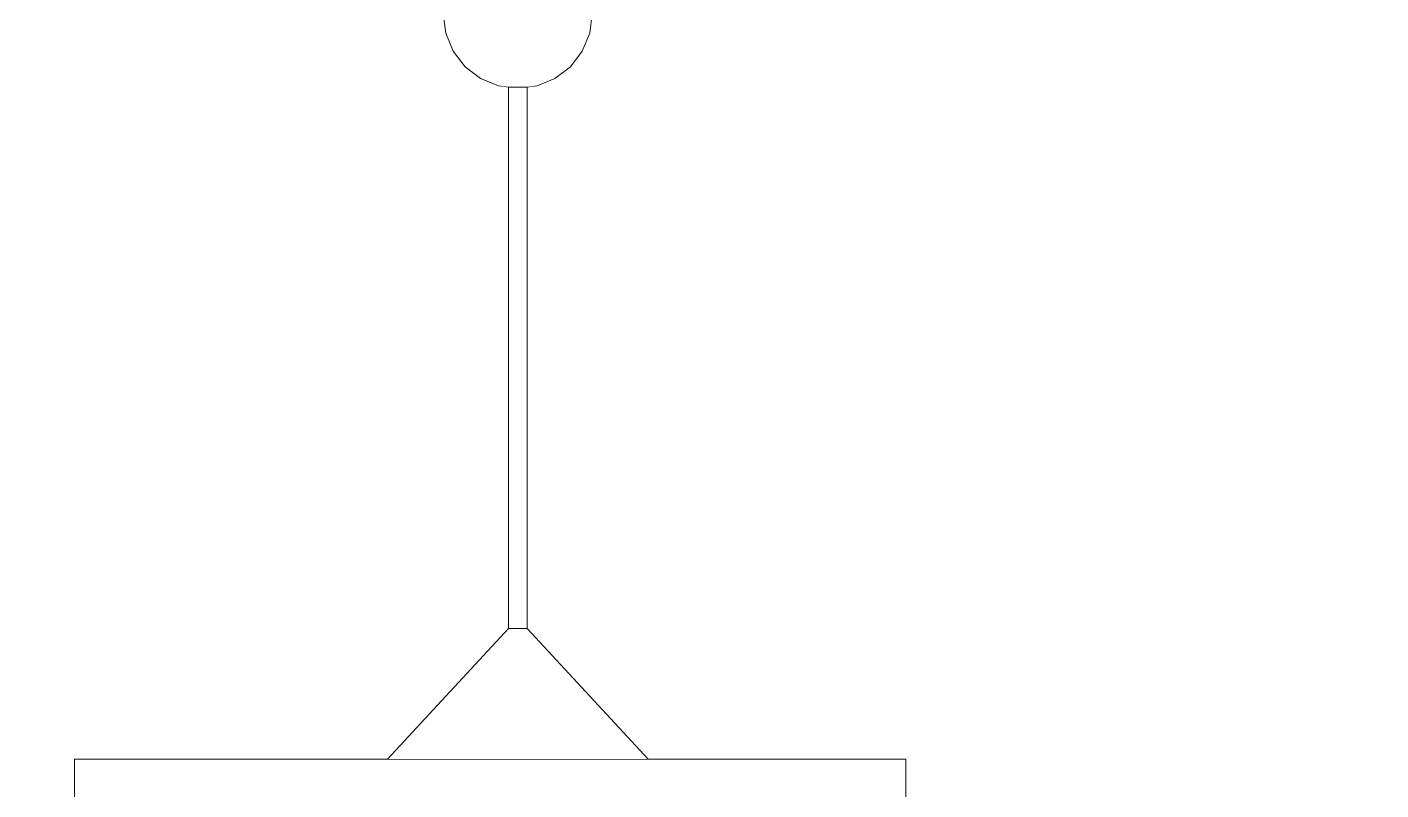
# Model space of a CAD drawing. Header units: millimetres. Extents: x 14397 to 67587, y -11631 to -8348.
# Drawn here: x 45430 to 46157, y -11197 to -10788 of the extents above; entities that cross this region are included whole.
import ezdxf

# ---------------------------------------------------------------- set-up
doc = ezdxf.new("R2010")
doc.units = ezdxf.units.MM
doc.header["$MEASUREMENT"] = 0
doc.linetypes.add('Wipeout_Contour', pattern=[1000, 0, -1000])
doc.layers.add('NewA-Ee_25_10-M_WallsInternal', color=7, linetype='Continuous')
doc.layers.add('NewA-Ee_40_20-M_GeneralFFAndEInternalMovable', color=7, linetype='Continuous')

# ---------------------------------------------------------------- blocks, each defined once
blk = doc.blocks.new('Section Elem_69_8', base_point=(31553.8, -115430.84))
at = {"color": 254, "linetype": 'Wipeout_Contour', "lineweight": 0, "ltscale": 18200811.37999642}
blk.add_wipeout([(42650.17, -8735.84), (42650.17, -11630.84), (43468.19, -11630.84), (43468.19, -11205.84), (43418.19, -11205.84), (43418.19, -11180.84), (43586.32, -11180.84), (43651.32, -11110.84), (43651.32, -10820.18), (43645.97, -10819.48), (43636.32, -10815.48), (43628.03, -10809.13), (43621.68, -10800.84), (43617.68, -10791.19), (43616.32, -10780.84), (43556.32, -10780.84), (43606.32, -10580.84), (43706.32, -10580.84), (43756.32, -10780.84), (43696.32, -10780.84), (43694.96, -10791.19), (43690.96, -10800.84), (43684.6, -10809.13), (43676.32, -10815.48), (43666.67, -10819.48), (43661.32, -10820.18), (43661.32, -11110.84), (43726.32, -11180.84), (43864.81, -11180.84), (43864.81, -11205.84), (43814.81, -11205.84), (43814.81, -11630.84), (43915.61, -11630.84), (43915.61, -10970.84), (45404.69, -10970.84), (45404.69, -11630.84), (45505.49, -11630.84), (45505.49, -11205.84), (45455.49, -11205.84), (45455.49, -11180.84), (45623.61, -11180.84), (45688.61, -11110.84), (45688.61, -10820.18), (45683.26, -10819.48), (45673.61, -10815.48), (45665.33, -10809.13), (45658.97, -10800.84), (45654.97, -10791.19), (45653.61, -10780.84), (45593.61, -10780.84), (45643.61, -10580.84), (45743.61, -10580.84), (45793.61, -10780.84), (45733.61, -10780.84), (45732.25, -10791.19), (45728.25, -10800.84), (45721.89, -10809.13), (45713.61, -10815.48), (45703.96, -10819.48), (45698.61, -10820.18), (45698.61, -11110.84), (45763.61, -11180.84), (45902.1, -11180.84), (45902.1, -11205.84), (45852.1, -11205.84), (45852.1, -11630.84), (46653.52, -11630.84), (46653.52, -9288.19), (46642.53, -9288.19), (46642.53, -9293.72), (46646.13, -9290.12), (46646.2, -9290.19), (46642.53, -9293.86), (46642.53, -9333.72), (46646.13, -9330.12), (46646.2, -9330.19), (46642.53, -9333.86), (46642.53, -9373.72), (46646.13, -9370.12), (46646.2, -9370.19), (46642.53, -9373.86), (46642.53, -9413.72), (46646.13, -9410.12), (46646.2, -9410.19), (46642.53, -9413.86), (46642.53, -9453.72), (46646.13, -9450.12), (46646.2, -9450.19), (46642.53, -9453.86), (46642.53, -9493.72), (46646.13, -9490.12), (46646.2, -9490.19), (46642.53, -9493.86), (46642.53, -9533.72), (46646.13, -9530.12), (46646.2, -9530.19), (46642.53, -9533.86), (46642.53, -9573.72), (46646.13, -9570.12), (46646.2, -9570.19), (46642.53, -9573.86), (46642.53, -9613.72), (46646.13, -9610.12), (46646.2, -9610.19), (46642.53, -9613.86), (46642.53, -9653.72), (46646.13, -9650.12), (46646.2, -9650.19), (46642.53, -9653.86), (46642.53, -9693.72), (46646.13, -9690.12), (46646.2, -9690.19), (46642.53, -9693.86), (46642.53, -9733.72), (46646.13, -9730.12), (46646.2, -9730.19), (46642.53, -9733.86), (46642.53, -9773.72), (46646.13, -9770.12), (46646.2, -9770.19), (46642.53, -9773.86), (46642.53, -9813.72), (46646.13, -9810.12), (46646.2, -9810.19), (46642.53, -9813.86), (46642.53, -9853.72), (46646.13, -9850.12), (46646.2, -9850.19), (46642.53, -9853.86), (46642.53, -9893.72), (46646.13, -9890.12), (46646.2, -9890.19), (46642.53, -9893.86), (46642.53, -9933.72), (46646.13, -9930.12), (46646.2, -9930.19), (46642.53, -9933.86), (46642.53, -9973.72), (46646.13, -9970.12), (46646.2, -9970.19), (46642.53, -9973.86), (46642.53, -10013.72), (46646.13, -10010.12), (46646.2, -10010.19), (46642.53, -10013.86), (46642.53, -10053.72), (46646.13, -10050.12), (46646.2, -10050.19), (46642.53, -10053.86), (46642.53, -10093.72), (46646.13, -10090.12), (46646.2, -10090.19), (46642.53, -10093.86), (46642.53, -10133.72), (46646.13, -10130.12), (46646.2, -10130.19), (46642.53, -10133.86), (46642.53, -10173.72), (46646.13, -10170.12), (46646.2, -10170.19), (46642.53, -10173.86), (46642.53, -10213.72), (46646.13, -10210.12), (46646.2, -10210.19), (46642.53, -10213.86), (46642.53, -10253.72), (46646.13, -10250.12), (46646.2, -10250.19), (46642.53, -10253.86), (46642.53, -10293.72), (46646.13, -10290.12), (46646.2, -10290.19), (46642.53, -10293.86), (46642.53, -10333.72), (46646.13, -10330.12), (46646.2, -10330.19), (46642.53, -10333.86), (46642.53, -10373.72), (46646.13, -10370.12), (46646.2, -10370.19), (46642.53, -10373.86), (46642.53, -10413.72), (46646.13, -10410.12), (46646.2, -10410.19), (46642.53, -10413.86), (46642.53, -10453.72), (46646.13, -10450.12), (46646.2, -10450.19), (46642.53, -10453.86), (46642.53, -10493.72), (46646.13, -10490.12), (46646.2, -10490.19), (46642.53, -10493.86), (46642.53, -10533.72), (46646.13, -10530.12), (46646.2, -10530.19), (46642.53, -10533.86), (46642.53, -10573.72), (46646.13, -10570.12), (46646.2, -10570.19), (46642.53, -10573.86), (46642.53, -10613.72), (46646.13, -10610.12), (46646.2, -10610.19), (46642.53, -10613.86), (46642.53, -10653.72), (46646.13, -10650.12), (46646.2, -10650.19), (46642.53, -10653.86), (46642.53, -10693.72), (46646.13, -10690.12), (46646.2, -10690.19), (46642.53, -10693.86), (46642.53, -10733.72), (46646.13, -10730.12), (46646.2, -10730.19), (46642.53, -10733.86), (46642.53, -10773.72), (46646.13, -10770.12), (46646.2, -10770.19), (46642.53, -10773.86), (46642.53, -10787.87), (46640.8, -10787.87), (46640.8, -10775.59), (46610.84, -10805.54), (46610.77, -10805.47), (46640.8, -10775.45), (46640.8, -10735.59), (46616.24, -10760.14), (46616.24, -10787.87), (46614.51, -10787.87), (46614.51, -10761.87), (46610.84, -10765.54), (46610.77, -10765.47), (46614.51, -10761.73), (46614.51, -10721.87), (46610.84, -10725.54), (46610.77, -10725.47), (46614.51, -10721.73), (46614.51, -10681.87), (46610.84, -10685.54), (46610.77, -10685.47), (46614.51, -10681.73), (46614.51, -10641.87), (46610.84, -10645.54), (46610.77, -10645.47), (46614.51, -10641.73), (46614.51, -10601.87), (46610.84, -10605.54), (46610.77, -10605.47), (46614.51, -10601.73), (46614.51, -10561.87), (46610.84, -10565.54), (46610.77, -10565.47), (46614.51, -10561.73), (46614.51, -10521.87), (46610.84, -10525.54), (46610.77, -10525.47), (46614.51, -10521.73), (46614.51, -10481.87), (46610.84, -10485.54), (46610.77, -10485.47), (46614.51, -10481.73), (46614.51, -10441.87), (46610.84, -10445.54), (46610.77, -10445.47), (46614.51, -10441.73), (46614.51, -10401.87), (46610.84, -10405.54), (46610.77, -10405.47), (46614.51, -10401.73), (46614.51, -10361.87), (46610.84, -10365.54), (46610.77, -10365.47), (46614.51, -10361.73), (46614.51, -10321.87), (46610.84, -10325.54), (46610.77, -10325.47), (46614.51, -10321.73), (46614.51, -10281.87), (46610.84, -10285.54), (46610.77, -10285.47), (46614.51, -10281.73), (46614.51, -10241.87), (46610.84, -10245.54), (46610.77, -10245.47), (46614.51, -10241.73), (46614.51, -10201.87), (46610.84, -10205.54), (46610.77, -10205.47), (46614.51, -10201.73), (46614.51, -10161.87), (46610.84, -10165.54), (46610.77, -10165.47), (46614.51, -10161.73), (46614.51, -10121.87), (46610.84, -10125.54), (46610.77, -10125.47), (46614.51, -10121.73), (46614.51, -10081.87), (46610.84, -10085.54), (46610.77, -10085.47), (46614.51, -10081.73), (46614.51, -10041.87), (46610.84, -10045.54), (46610.77, -10045.47), (46614.51, -10041.73), (46614.51, -10001.87), (46610.84, -10005.54), (46610.77, -10005.47), (46614.51, -10001.73), (46614.51, -9961.87), (46610.84, -9965.54), (46610.77, -9965.47), (46614.51, -9961.73), (46614.51, -9921.87), (46610.84, -9925.54), (46610.77, -9925.47), (46614.51, -9921.73), (46614.51, -9881.87), (46610.84, -9885.54), (46610.77, -9885.47), (46614.51, -9881.73), (46614.51, -9841.87), (46610.84, -9845.54), (46610.77, -9845.47), (46614.51, -9841.73), (46614.51, -9801.87), (46610.84, -9805.54), (46610.77, -9805.47), (46614.51, -9801.73), (46614.51, -9761.87), (46610.84, -9765.54), (46610.77, -9765.47), (46614.51, -9761.73), (46614.51, -9721.87), (46610.84, -9725.54), (46610.77, -9725.47), (46614.51, -9721.73), (46614.51, -9681.87), (46610.84, -9685.54), (46610.77, -9685.47), (46614.51, -9681.73), (46614.51, -9641.87), (46610.84, -9645.54), (46610.77, -9645.47), (46614.51, -9641.73), (46614.51, -9601.87), (46610.84, -9605.54), (46610.77, -9605.47), (46614.51, -9601.73), (46614.51, -9561.87), (46610.84, -9565.54), (46610.77, -9565.47), (46614.51, -9561.73), (46614.51, -9521.87), (46610.84, -9525.54), (46610.77, -9525.47), (46614.51, -9521.73), (46614.51, -9481.87), (46610.84, -9485.54), (46610.77, -9485.47), (46614.51, -9481.73), (46614.51, -9441.87), (46610.84, -9445.54), (46610.77, -9445.47), (46614.51, -9441.73), (46614.51, -9401.87), (46610.84, -9405.54), (46610.77, -9405.47), (46614.51, -9401.73), (46614.51, -9361.87), (46610.84, -9365.54), (46610.77, -9365.47), (46614.51, -9361.73), (46614.51, -9321.87), (46610.84, -9325.54), (46610.77, -9325.47), (46614.51, -9321.73), (46614.51, -9288.19), (46603.52, -9288.19), (46603.52, -9238.19), (46653.52, -9238.19), (46653.52, -8735.84)], dxfattribs=at).dxf.layer = 'NewA-Ee_25_10-M_WallsInternal'
blk = doc.blocks.new('Section Elem_77_8', base_point=(31553.8, -115430.84))
at = {"color": 254, "linetype": 'Wipeout_Contour', "lineweight": 0, "ltscale": 188121.073269}
blk.add_wipeout([(45455.49, -11205.84), (45902.1, -11205.84), (45902.1, -11180.84), (45455.49, -11180.84)], dxfattribs=at).dxf.layer = 'NewA-Ee_40_20-M_GeneralFFAndEInternalMovable'
at = {"layer": 'NewA-Ee_40_20-M_GeneralFFAndEInternalMovable', "color": 1, "linetype": 'Continuous', "lineweight": 18}
for p, q in [((45902.1, -11180.84), (45455.49, -11180.84)), ((45455.49, -11205.84), (45455.49, -11180.84)), ((45902.1, -11205.84), (45902.1, -11180.84))]:
    blk.add_line(p, q, dxfattribs=at)
blk = doc.blocks.new('Section Elem_81_8', base_point=(31553.8, -115430.84))
at = {"color": 254, "linetype": 'Wipeout_Contour', "lineweight": 0, "ltscale": 187666.490395}
blk.add_wipeout([(45654.97, -10791.19), (45658.97, -10800.84), (45660.15, -10800.84), (45656.29, -10791.19)], dxfattribs=at).dxf.layer = 'NewA-Ee_40_20-M_GeneralFFAndEInternalMovable'
at = {"color": 254, "linetype": 'Wipeout_Contour', "lineweight": 0, "ltscale": 187799.421511}
blk.add_wipeout([(45683.26, -10819.48), (45688.61, -10820.18), (45688.95, -10820.21), (45683.61, -10819.48)], dxfattribs=at).dxf.layer = 'NewA-Ee_40_20-M_GeneralFFAndEInternalMovable'
at = {"color": 254, "linetype": 'Wipeout_Contour', "lineweight": 0, "ltscale": 234944.429277}
blk.add_wipeout([(45697.94, -11110.84), (45698.61, -11110.84), (45698.61, -10820.18), (45698.28, -10820.21), (45697.94, -10820.18)], dxfattribs=at).dxf.layer = 'NewA-Ee_40_20-M_GeneralFFAndEInternalMovable'
at = {"color": 254, "linetype": 'Wipeout_Contour', "lineweight": 0, "ltscale": 187647.045868}
blk.add_wipeout([(45654.97, -10780.84), (45653.61, -10780.84), (45654.97, -10791.19), (45656.29, -10791.19)], dxfattribs=at).dxf.layer = 'NewA-Ee_40_20-M_GeneralFFAndEInternalMovable'
at = {"color": 254, "linetype": 'Wipeout_Contour', "lineweight": 0, "ltscale": 187694.548375}
blk.add_wipeout([(45660.15, -10800.84), (45658.97, -10800.84), (45665.33, -10809.13), (45666.29, -10809.13)], dxfattribs=at).dxf.layer = 'NewA-Ee_40_20-M_GeneralFFAndEInternalMovable'
at = {"color": 254, "linetype": 'Wipeout_Contour', "lineweight": 0, "ltscale": 187805.121798}
blk.add_wipeout([(45684.64, -10819.48), (45689.28, -10820.18), (45690.2, -10820.21), (45686.29, -10819.48)], dxfattribs=at).dxf.layer = 'NewA-Ee_40_20-M_GeneralFFAndEInternalMovable'
at = {"color": 254, "linetype": 'Wipeout_Contour', "lineweight": 0, "ltscale": 187772.271135}
blk.add_wipeout([(45676.29, -10815.48), (45674.29, -10815.48), (45683.61, -10819.48), (45684.64, -10819.48)], dxfattribs=at).dxf.layer = 'NewA-Ee_40_20-M_GeneralFFAndEInternalMovable'
at = {"color": 254, "linetype": 'Wipeout_Contour', "lineweight": 0, "ltscale": 187779.857028}
blk.add_wipeout([(45676.29, -10815.48), (45684.64, -10819.48), (45686.29, -10819.48), (45679.47, -10815.48)], dxfattribs=at).dxf.layer = 'NewA-Ee_40_20-M_GeneralFFAndEInternalMovable'
at = {"color": 254, "linetype": 'Wipeout_Contour', "lineweight": 0, "ltscale": 187790.600308}
blk.add_wipeout([(45683.61, -10815.48), (45679.47, -10815.48), (45686.29, -10819.48), (45688.43, -10819.48)], dxfattribs=at).dxf.layer = 'NewA-Ee_40_20-M_GeneralFFAndEInternalMovable'
at = {"color": 254, "linetype": 'Wipeout_Contour', "lineweight": 0, "ltscale": 187768.372685}
blk.add_wipeout([(45674.29, -10815.48), (45673.61, -10815.48), (45683.26, -10819.48), (45683.61, -10819.48)], dxfattribs=at).dxf.layer = 'NewA-Ee_40_20-M_GeneralFFAndEInternalMovable'
at = {"color": 254, "linetype": 'Wipeout_Contour', "lineweight": 0, "ltscale": 234899.06019}
blk.add_wipeout([(45688.61, -10820.18), (45688.61, -11110.84), (45689.28, -11110.84), (45689.28, -10820.18), (45688.95, -10820.21)], dxfattribs=at).dxf.layer = 'NewA-Ee_40_20-M_GeneralFFAndEInternalMovable'
at = {"color": 254, "linetype": 'Wipeout_Contour', "lineweight": 0, "ltscale": 187729.299901}
blk.add_wipeout([(45666.29, -10809.13), (45665.33, -10809.13), (45673.61, -10815.48), (45674.29, -10815.48)], dxfattribs=at).dxf.layer = 'NewA-Ee_40_20-M_GeneralFFAndEInternalMovable'
at = {"color": 254, "linetype": 'Wipeout_Contour', "lineweight": 0, "ltscale": 234905.138473}
blk.add_wipeout([(45690.2, -10820.21), (45689.28, -10820.18), (45689.28, -11110.84), (45691.11, -11110.84), (45691.11, -10820.18)], dxfattribs=at).dxf.layer = 'NewA-Ee_40_20-M_GeneralFFAndEInternalMovable'
at = {"color": 254, "linetype": 'Wipeout_Contour', "lineweight": 0, "ltscale": 187702.712131}
blk.add_wipeout([(45660.15, -10800.84), (45666.29, -10809.13), (45669.12, -10809.13), (45663.61, -10800.84)], dxfattribs=at).dxf.layer = 'NewA-Ee_40_20-M_GeneralFFAndEInternalMovable'
at = {"color": 254, "linetype": 'Wipeout_Contour', "lineweight": 0, "ltscale": 234915.666382}
blk.add_wipeout([(45692.36, -10820.21), (45691.11, -10820.18), (45691.11, -11110.84), (45693.61, -11110.84), (45693.61, -10820.18)], dxfattribs=at).dxf.layer = 'NewA-Ee_40_20-M_GeneralFFAndEInternalMovable'
at = {"color": 254, "linetype": 'Wipeout_Contour', "lineweight": 0, "ltscale": 187735.544893}
blk.add_wipeout([(45666.29, -10809.13), (45674.29, -10815.48), (45676.29, -10815.48), (45669.12, -10809.13)], dxfattribs=at).dxf.layer = 'NewA-Ee_40_20-M_GeneralFFAndEInternalMovable'
at = {"color": 254, "linetype": 'Wipeout_Contour', "lineweight": 0, "ltscale": 187810.469958}
blk.add_wipeout([(45686.29, -10819.48), (45690.2, -10820.21), (45691.11, -10820.18), (45688.43, -10819.48)], dxfattribs=at).dxf.layer = 'NewA-Ee_40_20-M_GeneralFFAndEInternalMovable'
at = {"color": 254, "linetype": 'Wipeout_Contour', "lineweight": 0, "ltscale": 187990.191728}
blk.add_wipeout([(45623.61, -11180.84), (45626, -11180.84), (45688.78, -11110.84), (45688.61, -11110.84)], dxfattribs=at).dxf.layer = 'NewA-Ee_40_20-M_GeneralFFAndEInternalMovable'
at = {"color": 254, "linetype": 'Wipeout_Contour', "lineweight": 0, "ltscale": 187747.662495}
blk.add_wipeout([(45673.61, -10809.13), (45669.12, -10809.13), (45676.29, -10815.48), (45679.47, -10815.48)], dxfattribs=at).dxf.layer = 'NewA-Ee_40_20-M_GeneralFFAndEInternalMovable'
at = {"color": 254, "linetype": 'Wipeout_Contour', "lineweight": 0, "ltscale": 187801.30606}
blk.add_wipeout([(45684.64, -10819.48), (45683.61, -10819.48), (45688.95, -10820.21), (45689.28, -10820.18)], dxfattribs=at).dxf.layer = 'NewA-Ee_40_20-M_GeneralFFAndEInternalMovable'
at = {"color": 254, "linetype": 'Wipeout_Contour', "lineweight": 0, "ltscale": 187764.817327}
blk.add_wipeout([(45673.61, -10809.13), (45679.47, -10815.48), (45683.61, -10815.48), (45679.47, -10809.13)], dxfattribs=at).dxf.layer = 'NewA-Ee_40_20-M_GeneralFFAndEInternalMovable'
at = {"color": 254, "linetype": 'Wipeout_Contour', "lineweight": 0, "ltscale": 187817.031952}
blk.add_wipeout([(45690.93, -10819.48), (45688.43, -10819.48), (45691.11, -10820.18), (45692.36, -10820.21)], dxfattribs=at).dxf.layer = 'NewA-Ee_40_20-M_GeneralFFAndEInternalMovable'
at = {"color": 254, "linetype": 'Wipeout_Contour', "lineweight": 0, "ltscale": 187718.531486}
blk.add_wipeout([(45663.61, -10800.84), (45669.12, -10809.13), (45673.61, -10809.13), (45669.12, -10800.84)], dxfattribs=at).dxf.layer = 'NewA-Ee_40_20-M_GeneralFFAndEInternalMovable'
at = {"color": 254, "linetype": 'Wipeout_Contour', "lineweight": 0, "ltscale": 187824.291642}
blk.add_wipeout([(45693.61, -10819.48), (45690.93, -10819.48), (45692.36, -10820.21), (45693.61, -10820.18)], dxfattribs=at).dxf.layer = 'NewA-Ee_40_20-M_GeneralFFAndEInternalMovable'
at = {"color": 254, "linetype": 'Wipeout_Contour', "lineweight": 0, "ltscale": 187676.01692}
blk.add_wipeout([(45656.29, -10791.19), (45660.15, -10800.84), (45663.61, -10800.84), (45660.15, -10791.19)], dxfattribs=at).dxf.layer = 'NewA-Ee_40_20-M_GeneralFFAndEInternalMovable'
at = {"color": 254, "linetype": 'Wipeout_Contour', "lineweight": 0, "ltscale": 187740.919657}
blk.add_wipeout([(45676.29, -10800.84), (45669.12, -10800.84), (45673.61, -10809.13), (45679.47, -10809.13)], dxfattribs=at).dxf.layer = 'NewA-Ee_40_20-M_GeneralFFAndEInternalMovable'
at = {"color": 254, "linetype": 'Wipeout_Contour', "lineweight": 0, "ltscale": 234938.35095}
blk.add_wipeout([(45696.11, -11110.84), (45697.94, -11110.84), (45697.94, -10820.18), (45697.03, -10820.21), (45696.11, -10820.18)], dxfattribs=at).dxf.layer = 'NewA-Ee_40_20-M_GeneralFFAndEInternalMovable'
at = {"color": 254, "linetype": 'Wipeout_Contour', "lineweight": 0, "ltscale": 187677.094757}
blk.add_wipeout([(45660.15, -10791.19), (45666.29, -10791.19), (45665.33, -10780.84), (45658.97, -10780.84)], dxfattribs=at).dxf.layer = 'NewA-Ee_40_20-M_GeneralFFAndEInternalMovable'
at = {"color": 254, "linetype": 'Wipeout_Contour', "lineweight": 0, "ltscale": 187752.50741}
blk.add_wipeout([(45683.61, -10791.19), (45674.29, -10791.19), (45676.29, -10800.84), (45684.64, -10800.84)], dxfattribs=at).dxf.layer = 'NewA-Ee_40_20-M_GeneralFFAndEInternalMovable'
at = {"color": 254, "linetype": 'Wipeout_Contour', "lineweight": 0, "ltscale": 234927.822992}
blk.add_wipeout([(45693.61, -10820.18), (45693.61, -11110.84), (45696.11, -11110.84), (45696.11, -10820.18), (45694.86, -10820.21)], dxfattribs=at).dxf.layer = 'NewA-Ee_40_20-M_GeneralFFAndEInternalMovable'
at = {"color": 254, "linetype": 'Wipeout_Contour', "lineweight": 0, "ltscale": 187694.458011}
blk.add_wipeout([(45666.29, -10791.19), (45660.15, -10791.19), (45663.61, -10800.84), (45669.12, -10800.84)], dxfattribs=at).dxf.layer = 'NewA-Ee_40_20-M_GeneralFFAndEInternalMovable'
at = {"color": 254, "linetype": 'Wipeout_Contour', "lineweight": 0, "ltscale": 187768.345368}
blk.add_wipeout([(45684.64, -10800.84), (45676.29, -10800.84), (45679.47, -10809.13), (45686.29, -10809.13)], dxfattribs=at).dxf.layer = 'NewA-Ee_40_20-M_GeneralFFAndEInternalMovable'
at = {"color": 254, "linetype": 'Wipeout_Contour', "lineweight": 0, "ltscale": 187846.799211}
blk.add_wipeout([(45698.79, -10819.48), (45696.11, -10820.18), (45697.03, -10820.21), (45700.93, -10819.48)], dxfattribs=at).dxf.layer = 'NewA-Ee_40_20-M_GeneralFFAndEInternalMovable'
at = {"color": 254, "linetype": 'Wipeout_Contour', "lineweight": 0, "ltscale": 188077.708972}
blk.add_wipeout([(45658.61, -11180.84), (45675.49, -11180.84), (45692.32, -11110.84), (45691.11, -11110.84)], dxfattribs=at).dxf.layer = 'NewA-Ee_40_20-M_GeneralFFAndEInternalMovable'
at = {"layer": 'NewA-Ee_40_20-M_GeneralFFAndEInternalMovable', "color": 6, "linetype": 'Continuous', "lineweight": 13}
blk.add_line((45673.61, -10815.48), (45665.33, -10809.13), dxfattribs=at)
at = {"color": 254, "linetype": 'Wipeout_Contour', "lineweight": 0, "ltscale": 187657.290302}
blk.add_wipeout([(45658.97, -10780.84), (45654.97, -10780.84), (45656.29, -10791.19), (45660.15, -10791.19)], dxfattribs=at).dxf.layer = 'NewA-Ee_40_20-M_GeneralFFAndEInternalMovable'
at = {"color": 254, "linetype": 'Wipeout_Contour', "lineweight": 0, "ltscale": 187705.105346}
blk.add_wipeout([(45673.61, -10780.84), (45665.33, -10780.84), (45666.29, -10791.19), (45674.29, -10791.19)], dxfattribs=at).dxf.layer = 'NewA-Ee_40_20-M_GeneralFFAndEInternalMovable'
at = {"color": 254, "linetype": 'Wipeout_Contour', "lineweight": 0, "ltscale": 187785.830795}
blk.add_wipeout([(45679.47, -10809.13), (45683.61, -10815.48), (45688.43, -10815.48), (45686.29, -10809.13)], dxfattribs=at).dxf.layer = 'NewA-Ee_40_20-M_GeneralFFAndEInternalMovable'
at = {"color": 254, "linetype": 'Wipeout_Contour', "lineweight": 0, "ltscale": 187832.977431}
blk.add_wipeout([(45696.29, -10819.48), (45693.61, -10819.48), (45693.61, -10820.18), (45694.86, -10820.21)], dxfattribs=at).dxf.layer = 'NewA-Ee_40_20-M_GeneralFFAndEInternalMovable'
at = {"color": 254, "linetype": 'Wipeout_Contour', "lineweight": 0, "ltscale": 235017.088371}
blk.add_wipeout([(45626, -11180.84), (45632.99, -11180.84), (45684.64, -11116.61), (45689.28, -11110.84), (45688.78, -11110.84)], dxfattribs=at).dxf.layer = 'NewA-Ee_40_20-M_GeneralFFAndEInternalMovable'
at = {"layer": 'NewA-Ee_40_20-M_GeneralFFAndEInternalMovable', "color": 6, "linetype": 'Continuous', "lineweight": 13}
for p, q in [((45654.97, -10791.19), (45653.61, -10780.84)), ((45658.97, -10800.84), (45654.97, -10791.19))]:
    blk.add_line(p, q, dxfattribs=at)
at = {"color": 254, "linetype": 'Wipeout_Contour', "lineweight": 0, "ltscale": 187720.548632}
blk.add_wipeout([(45669.12, -10800.84), (45676.29, -10800.84), (45674.29, -10791.19), (45666.29, -10791.19)], dxfattribs=at).dxf.layer = 'NewA-Ee_40_20-M_GeneralFFAndEInternalMovable'
at = {"color": 254, "linetype": 'Wipeout_Contour', "lineweight": 0, "ltscale": 187803.748581}
blk.add_wipeout([(45683.61, -10815.48), (45688.43, -10819.48), (45690.93, -10819.48), (45688.43, -10815.48)], dxfattribs=at).dxf.layer = 'NewA-Ee_40_20-M_GeneralFFAndEInternalMovable'
at = {"color": 254, "linetype": 'Wipeout_Contour', "lineweight": 0, "ltscale": 187840.237156}
blk.add_wipeout([(45694.86, -10820.21), (45696.11, -10820.18), (45698.79, -10819.48), (45696.29, -10819.48)], dxfattribs=at).dxf.layer = 'NewA-Ee_40_20-M_GeneralFFAndEInternalMovable'
at = {"color": 254, "linetype": 'Wipeout_Contour', "lineweight": 0, "ltscale": 188018.662976}
blk.add_wipeout([(45632.99, -11180.84), (45644.11, -11180.84), (45690.08, -11110.84), (45689.28, -11110.84)], dxfattribs=at).dxf.layer = 'NewA-Ee_40_20-M_GeneralFFAndEInternalMovable'
at = {"layer": 'NewA-Ee_40_20-M_GeneralFFAndEInternalMovable', "color": 6, "linetype": 'Continuous', "lineweight": 13}
blk.add_line((45665.33, -10809.13), (45658.97, -10800.84), dxfattribs=at)
at = {"color": 254, "linetype": 'Wipeout_Contour', "lineweight": 0, "ltscale": 187739.412371}
blk.add_wipeout([(45683.26, -10780.84), (45673.61, -10780.84), (45674.29, -10791.19), (45683.61, -10791.19)], dxfattribs=at).dxf.layer = 'NewA-Ee_40_20-M_GeneralFFAndEInternalMovable'
at = {"color": 254, "linetype": 'Wipeout_Contour', "lineweight": 0, "ltscale": 187809.255906}
blk.add_wipeout([(45688.43, -10815.48), (45693.61, -10815.48), (45693.61, -10809.13), (45686.29, -10809.13)], dxfattribs=at).dxf.layer = 'NewA-Ee_40_20-M_GeneralFFAndEInternalMovable'
at = {"color": 254, "linetype": 'Wipeout_Contour', "lineweight": 0, "ltscale": 187857.847818}
blk.add_wipeout([(45698.28, -10820.21), (45698.61, -10820.18), (45703.96, -10819.48), (45703.61, -10819.48)], dxfattribs=at).dxf.layer = 'NewA-Ee_40_20-M_GeneralFFAndEInternalMovable'
at = {"color": 254, "linetype": 'Wipeout_Contour', "lineweight": 0, "ltscale": 188045.224903}
blk.add_wipeout([(45690.08, -11110.84), (45644.11, -11180.84), (45658.61, -11180.84), (45691.11, -11110.84)], dxfattribs=at).dxf.layer = 'NewA-Ee_40_20-M_GeneralFFAndEInternalMovable'
at = {"layer": 'NewA-Ee_40_20-M_GeneralFFAndEInternalMovable', "color": 6, "linetype": 'Continuous', "lineweight": 13}
blk.add_line((45683.26, -10819.48), (45673.61, -10815.48), dxfattribs=at)
at = {"color": 254, "linetype": 'Wipeout_Contour', "lineweight": 0, "ltscale": 187788.154318}
blk.add_wipeout([(45684.64, -10800.84), (45693.61, -10800.84), (45693.61, -10791.19), (45683.61, -10791.19)], dxfattribs=at).dxf.layer = 'NewA-Ee_40_20-M_GeneralFFAndEInternalMovable'
at = {"color": 254, "linetype": 'Wipeout_Contour', "lineweight": 0, "ltscale": 187884.569568}
blk.add_wipeout([(45712.93, -10815.48), (45703.61, -10819.48), (45703.96, -10819.48), (45713.61, -10815.48)], dxfattribs=at).dxf.layer = 'NewA-Ee_40_20-M_GeneralFFAndEInternalMovable'
at = {"color": 254, "linetype": 'Wipeout_Contour', "lineweight": 0, "ltscale": 188113.684306}
blk.add_wipeout([(45692.32, -11110.84), (45675.49, -11180.84), (45693.61, -11180.84), (45693.61, -11110.84)], dxfattribs=at).dxf.layer = 'NewA-Ee_40_20-M_GeneralFFAndEInternalMovable'
at = {"layer": 'NewA-Ee_40_20-M_GeneralFFAndEInternalMovable', "color": 6, "linetype": 'Continuous', "lineweight": 13}
for p, q in [((45623.61, -11180.84), (45688.61, -11110.84)), ((45688.78, -11110.84), (45688.61, -11110.84)), ((45689.28, -11110.84), (45688.78, -11110.84))]:
    blk.add_line(p, q, dxfattribs=at)
at = {"color": 254, "linetype": 'Wipeout_Contour', "lineweight": 0, "ltscale": 187777.677655}
blk.add_wipeout([(45683.26, -10780.84), (45683.61, -10791.19), (45693.61, -10791.19), (45693.61, -10780.84)], dxfattribs=at).dxf.layer = 'NewA-Ee_40_20-M_GeneralFFAndEInternalMovable'
at = {"color": 254, "linetype": 'Wipeout_Contour', "lineweight": 0, "ltscale": 187798.934036}
blk.add_wipeout([(45684.64, -10800.84), (45686.29, -10809.13), (45693.61, -10809.13), (45693.61, -10800.84)], dxfattribs=at).dxf.layer = 'NewA-Ee_40_20-M_GeneralFFAndEInternalMovable'
at = {"color": 254, "linetype": 'Wipeout_Contour', "lineweight": 0, "ltscale": 187855.963238}
blk.add_wipeout([(45702.58, -10819.48), (45697.94, -10820.18), (45698.28, -10820.21), (45703.61, -10819.48)], dxfattribs=at).dxf.layer = 'NewA-Ee_40_20-M_GeneralFFAndEInternalMovable'
at = {"color": 254, "linetype": 'Wipeout_Contour', "lineweight": 0, "ltscale": 188153.199764}
blk.add_wipeout([(45694.9, -11110.84), (45693.61, -11110.84), (45693.61, -11180.84), (45711.73, -11180.84)], dxfattribs=at).dxf.layer = 'NewA-Ee_40_20-M_GeneralFFAndEInternalMovable'
at = {"layer": 'NewA-Ee_40_20-M_GeneralFFAndEInternalMovable', "color": 6, "linetype": 'Continuous', "lineweight": 13}
for p, q in [((45690.08, -11110.84), (45689.28, -11110.84)), ((45691.11, -11110.84), (45690.08, -11110.84))]:
    blk.add_line(p, q, dxfattribs=at)
at = {"color": 254, "linetype": 'Wipeout_Contour', "lineweight": 0, "ltscale": 187852.147441}
blk.add_wipeout([(45697.03, -10820.21), (45697.94, -10820.18), (45702.58, -10819.48), (45700.93, -10819.48)], dxfattribs=at).dxf.layer = 'NewA-Ee_40_20-M_GeneralFFAndEInternalMovable'
at = {"color": 254, "linetype": 'Wipeout_Contour', "lineweight": 0, "ltscale": 188276.702913}
blk.add_wipeout([(45698.61, -11110.84), (45698.44, -11110.84), (45761.23, -11180.84), (45763.61, -11180.84)], dxfattribs=at).dxf.layer = 'NewA-Ee_40_20-M_GeneralFFAndEInternalMovable'
at = {"color": 254, "linetype": 'Wipeout_Contour', "lineweight": 0, "ltscale": 187873.08486}
blk.add_wipeout([(45700.93, -10819.48), (45702.58, -10819.48), (45710.93, -10815.48), (45707.75, -10815.48)], dxfattribs=at).dxf.layer = 'NewA-Ee_40_20-M_GeneralFFAndEInternalMovable'
at = {"color": 254, "linetype": 'Wipeout_Contour', "lineweight": 0, "ltscale": 188248.227741}
blk.add_wipeout([(45697.94, -11110.84), (45697.15, -11110.84), (45743.11, -11180.84), (45754.23, -11180.84)], dxfattribs=at).dxf.layer = 'NewA-Ee_40_20-M_GeneralFFAndEInternalMovable'
at = {"color": 254, "linetype": 'Wipeout_Contour', "lineweight": 0, "ltscale": 187914.106577}
blk.add_wipeout([(45712.93, -10815.48), (45713.61, -10815.48), (45721.89, -10809.13), (45720.93, -10809.13)], dxfattribs=at).dxf.layer = 'NewA-Ee_40_20-M_GeneralFFAndEInternalMovable'
at = {"color": 254, "linetype": 'Wipeout_Contour', "lineweight": 0, "ltscale": 188221.662939}
blk.add_wipeout([(45696.11, -11110.84), (45728.61, -11180.84), (45743.11, -11180.84), (45697.15, -11110.84)], dxfattribs=at).dxf.layer = 'NewA-Ee_40_20-M_GeneralFFAndEInternalMovable'
at = {"color": 254, "linetype": 'Wipeout_Contour', "lineweight": 0, "ltscale": 187935.379352}
blk.add_wipeout([(45727.07, -10800.84), (45720.93, -10809.13), (45721.89, -10809.13), (45728.25, -10800.84)], dxfattribs=at).dxf.layer = 'NewA-Ee_40_20-M_GeneralFFAndEInternalMovable'
at = {"color": 254, "linetype": 'Wipeout_Contour', "lineweight": 0, "ltscale": 187880.670971}
blk.add_wipeout([(45702.58, -10819.48), (45703.61, -10819.48), (45712.93, -10815.48), (45710.93, -10815.48)], dxfattribs=at).dxf.layer = 'NewA-Ee_40_20-M_GeneralFFAndEInternalMovable'
at = {"color": 254, "linetype": 'Wipeout_Contour', "lineweight": 0, "ltscale": 188267.00848}
blk.add_wipeout([(45697.94, -11110.84), (45754.23, -11180.84), (45761.23, -11180.84), (45698.44, -11110.84)], dxfattribs=at).dxf.layer = 'NewA-Ee_40_20-M_GeneralFFAndEInternalMovable'
at = {"color": 254, "linetype": 'Wipeout_Contour', "lineweight": 0, "ltscale": 187946.940247}
blk.add_wipeout([(45730.93, -10791.19), (45727.07, -10800.84), (45728.25, -10800.84), (45732.25, -10791.19)], dxfattribs=at).dxf.layer = 'NewA-Ee_40_20-M_GeneralFFAndEInternalMovable'
at = {"color": 254, "linetype": 'Wipeout_Contour', "lineweight": 0, "ltscale": 187907.861265}
blk.add_wipeout([(45710.93, -10815.48), (45712.93, -10815.48), (45720.93, -10809.13), (45718.11, -10809.13)], dxfattribs=at).dxf.layer = 'NewA-Ee_40_20-M_GeneralFFAndEInternalMovable'
at = {"color": 254, "linetype": 'Wipeout_Contour', "lineweight": 0, "ltscale": 187849.192788}
blk.add_wipeout([(45696.29, -10819.48), (45698.79, -10819.48), (45703.61, -10815.48), (45698.79, -10815.48)], dxfattribs=at).dxf.layer = 'NewA-Ee_40_20-M_GeneralFFAndEInternalMovable'
at = {"color": 254, "linetype": 'Wipeout_Contour', "lineweight": 0, "ltscale": 188189.176377}
blk.add_wipeout([(45696.11, -11110.84), (45694.9, -11110.84), (45711.73, -11180.84), (45728.61, -11180.84)], dxfattribs=at).dxf.layer = 'NewA-Ee_40_20-M_GeneralFFAndEInternalMovable'
at = {"layer": 'NewA-Ee_40_20-M_GeneralFFAndEInternalMovable', "color": 6, "linetype": 'Continuous', "lineweight": 13}
for p, q in [((45692.32, -11110.84), (45691.11, -11110.84)), ((45693.61, -11110.84), (45692.32, -11110.84)), ((45694.9, -11110.84), (45693.61, -11110.84)), ((45696.11, -11110.84), (45694.9, -11110.84)), ((45697.15, -11110.84), (45696.11, -11110.84)), ((45697.94, -11110.84), (45697.15, -11110.84)), ((45698.44, -11110.84), (45697.94, -11110.84)), ((45698.61, -11110.84), (45698.44, -11110.84)), ((45763.61, -11180.84), (45698.61, -11110.84))]:
    blk.add_line(p, q, dxfattribs=at)
at = {"color": 254, "linetype": 'Wipeout_Contour', "lineweight": 0, "ltscale": 187947.998902}
blk.add_wipeout([(45730.93, -10791.19), (45732.25, -10791.19), (45733.61, -10780.84), (45732.25, -10780.84)], dxfattribs=at).dxf.layer = 'NewA-Ee_40_20-M_GeneralFFAndEInternalMovable'
at = {"color": 254, "linetype": 'Wipeout_Contour', "lineweight": 0, "ltscale": 187818.356637}
blk.add_wipeout([(45688.43, -10815.48), (45690.93, -10819.48), (45693.61, -10819.48), (45693.61, -10815.48)], dxfattribs=at).dxf.layer = 'NewA-Ee_40_20-M_GeneralFFAndEInternalMovable'
at = {"color": 254, "linetype": 'Wipeout_Contour', "lineweight": 0, "ltscale": 187862.3413}
blk.add_wipeout([(45703.61, -10815.48), (45698.79, -10819.48), (45700.93, -10819.48), (45707.75, -10815.48)], dxfattribs=at).dxf.layer = 'NewA-Ee_40_20-M_GeneralFFAndEInternalMovable'
at = {"layer": 'NewA-Ee_40_20-M_GeneralFFAndEInternalMovable', "color": 6, "linetype": 'Continuous', "lineweight": 13}
for p, q in [((45688.61, -10820.18), (45683.26, -10819.48)), ((45688.61, -11110.84), (45688.61, -10820.18)), ((45688.61, -10820.18), (45688.95, -10820.21)), ((45688.95, -10820.21), (45689.28, -10820.18))]:
    blk.add_line(p, q, dxfattribs=at)
at = {"color": 254, "linetype": 'Wipeout_Contour', "lineweight": 0, "ltscale": 187878.587605}
blk.add_wipeout([(45703.61, -10815.48), (45707.75, -10815.48), (45713.61, -10809.13), (45707.75, -10809.13)], dxfattribs=at).dxf.layer = 'NewA-Ee_40_20-M_GeneralFFAndEInternalMovable'
at = {"color": 254, "linetype": 'Wipeout_Contour', "lineweight": 0, "ltscale": 187834.5846}
blk.add_wipeout([(45693.61, -10819.48), (45696.29, -10819.48), (45698.79, -10815.48), (45693.61, -10815.48)], dxfattribs=at).dxf.layer = 'NewA-Ee_40_20-M_GeneralFFAndEInternalMovable'
at = {"layer": 'NewA-Ee_40_20-M_GeneralFFAndEInternalMovable', "color": 6, "linetype": 'Continuous', "lineweight": 13}
for p, q in [((45689.28, -10820.18), (45690.2, -10820.21)), ((45690.2, -10820.21), (45691.11, -10820.18)), ((45691.11, -10820.18), (45692.36, -10820.21)), ((45692.36, -10820.21), (45693.61, -10820.18)), ((45693.61, -10820.18), (45694.86, -10820.21)), ((45694.86, -10820.21), (45696.11, -10820.18)), ((45696.11, -10820.18), (45697.03, -10820.21)), ((45697.03, -10820.21), (45697.94, -10820.18)), ((45697.94, -10820.18), (45698.28, -10820.21)), ((45698.28, -10820.21), (45698.61, -10820.18)), ((45698.61, -10820.18), (45703.96, -10819.48)), ((45698.61, -11110.84), (45698.61, -10820.18))]:
    blk.add_line(p, q, dxfattribs=at)
at = {"color": 254, "linetype": 'Wipeout_Contour', "lineweight": 0, "ltscale": 187857.57358}
blk.add_wipeout([(45700.93, -10809.13), (45698.79, -10815.48), (45703.61, -10815.48), (45707.75, -10809.13)], dxfattribs=at).dxf.layer = 'NewA-Ee_40_20-M_GeneralFFAndEInternalMovable'
at = {"color": 254, "linetype": 'Wipeout_Contour', "lineweight": 0, "ltscale": 187834.148145}
blk.add_wipeout([(45700.93, -10809.13), (45693.61, -10809.13), (45693.61, -10815.48), (45698.79, -10815.48)], dxfattribs=at).dxf.layer = 'NewA-Ee_40_20-M_GeneralFFAndEInternalMovable'
at = {"color": 254, "linetype": 'Wipeout_Contour', "lineweight": 0, "ltscale": 187861.578826}
blk.add_wipeout([(45700.93, -10809.13), (45707.75, -10809.13), (45710.93, -10800.84), (45702.58, -10800.84)], dxfattribs=at).dxf.layer = 'NewA-Ee_40_20-M_GeneralFFAndEInternalMovable'
at = {"color": 254, "linetype": 'Wipeout_Contour', "lineweight": 0, "ltscale": 187830.989611}
blk.add_wipeout([(45693.61, -10800.84), (45693.61, -10809.13), (45700.93, -10809.13), (45702.58, -10800.84)], dxfattribs=at).dxf.layer = 'NewA-Ee_40_20-M_GeneralFFAndEInternalMovable'
at = {"color": 254, "linetype": 'Wipeout_Contour', "lineweight": 0, "ltscale": 187895.743122}
blk.add_wipeout([(45707.75, -10815.48), (45710.93, -10815.48), (45718.11, -10809.13), (45713.61, -10809.13)], dxfattribs=at).dxf.layer = 'NewA-Ee_40_20-M_GeneralFFAndEInternalMovable'
at = {"layer": 'NewA-Ee_40_20-M_GeneralFFAndEInternalMovable', "color": 6, "linetype": 'Continuous', "lineweight": 13}
blk.add_line((45703.96, -10819.48), (45713.61, -10815.48), dxfattribs=at)
at = {"color": 254, "linetype": 'Wipeout_Contour', "lineweight": 0, "ltscale": 187860.918455}
blk.add_wipeout([(45702.58, -10800.84), (45710.93, -10800.84), (45712.93, -10791.19), (45703.61, -10791.19)], dxfattribs=at).dxf.layer = 'NewA-Ee_40_20-M_GeneralFFAndEInternalMovable'
at = {"color": 254, "linetype": 'Wipeout_Contour', "lineweight": 0, "ltscale": 187927.215071}
blk.add_wipeout([(45723.61, -10800.84), (45718.11, -10809.13), (45720.93, -10809.13), (45727.07, -10800.84)], dxfattribs=at).dxf.layer = 'NewA-Ee_40_20-M_GeneralFFAndEInternalMovable'
at = {"color": 254, "linetype": 'Wipeout_Contour', "lineweight": 0, "ltscale": 187825.270809}
blk.add_wipeout([(45693.61, -10791.19), (45693.61, -10800.84), (45702.58, -10800.84), (45703.61, -10791.19)], dxfattribs=at).dxf.layer = 'NewA-Ee_40_20-M_GeneralFFAndEInternalMovable'
at = {"color": 254, "linetype": 'Wipeout_Contour', "lineweight": 0, "ltscale": 187937.413013}
blk.add_wipeout([(45727.07, -10791.19), (45723.61, -10800.84), (45727.07, -10800.84), (45730.93, -10791.19)], dxfattribs=at).dxf.layer = 'NewA-Ee_40_20-M_GeneralFFAndEInternalMovable'
at = {"color": 254, "linetype": 'Wipeout_Contour', "lineweight": 0, "ltscale": 187855.626888}
blk.add_wipeout([(45703.61, -10791.19), (45712.93, -10791.19), (45713.61, -10780.84), (45703.96, -10780.84)], dxfattribs=at).dxf.layer = 'NewA-Ee_40_20-M_GeneralFFAndEInternalMovable'
at = {"color": 254, "linetype": 'Wipeout_Contour', "lineweight": 0, "ltscale": 187937.75365}
blk.add_wipeout([(45728.25, -10780.84), (45727.07, -10791.19), (45730.93, -10791.19), (45732.25, -10780.84)], dxfattribs=at).dxf.layer = 'NewA-Ee_40_20-M_GeneralFFAndEInternalMovable'
at = {"color": 254, "linetype": 'Wipeout_Contour', "lineweight": 0, "ltscale": 187911.39476}
blk.add_wipeout([(45713.61, -10809.13), (45718.11, -10809.13), (45723.61, -10800.84), (45718.11, -10800.84)], dxfattribs=at).dxf.layer = 'NewA-Ee_40_20-M_GeneralFFAndEInternalMovable'
at = {"layer": 'NewA-Ee_40_20-M_GeneralFFAndEInternalMovable', "color": 6, "linetype": 'Continuous', "lineweight": 13}
blk.add_line((45732.25, -10791.19), (45733.61, -10780.84), dxfattribs=at)
at = {"color": 254, "linetype": 'Wipeout_Contour', "lineweight": 0, "ltscale": 187817.360759}
blk.add_wipeout([(45693.61, -10791.19), (45703.61, -10791.19), (45703.96, -10780.84), (45693.61, -10780.84)], dxfattribs=at).dxf.layer = 'NewA-Ee_40_20-M_GeneralFFAndEInternalMovable'
at = {"color": 254, "linetype": 'Wipeout_Contour', "lineweight": 0, "ltscale": 187889.00547}
blk.add_wipeout([(45710.93, -10800.84), (45707.75, -10809.13), (45713.61, -10809.13), (45718.11, -10800.84)], dxfattribs=at).dxf.layer = 'NewA-Ee_40_20-M_GeneralFFAndEInternalMovable'
at = {"layer": 'NewA-Ee_40_20-M_GeneralFFAndEInternalMovable', "color": 6, "linetype": 'Continuous', "lineweight": 13}
blk.add_line((45713.61, -10815.48), (45721.89, -10809.13), dxfattribs=at)
at = {"color": 254, "linetype": 'Wipeout_Contour', "lineweight": 0, "ltscale": 187918.970643}
blk.add_wipeout([(45720.93, -10791.19), (45718.11, -10800.84), (45723.61, -10800.84), (45727.07, -10791.19)], dxfattribs=at).dxf.layer = 'NewA-Ee_40_20-M_GeneralFFAndEInternalMovable'
at = {"color": 254, "linetype": 'Wipeout_Contour', "lineweight": 0, "ltscale": 187917.947721}
blk.add_wipeout([(45720.93, -10791.19), (45727.07, -10791.19), (45728.25, -10780.84), (45721.89, -10780.84)], dxfattribs=at).dxf.layer = 'NewA-Ee_40_20-M_GeneralFFAndEInternalMovable'
at = {"layer": 'NewA-Ee_40_20-M_GeneralFFAndEInternalMovable', "color": 6, "linetype": 'Continuous', "lineweight": 13}
blk.add_line((45728.25, -10800.84), (45732.25, -10791.19), dxfattribs=at)
at = {"color": 254, "linetype": 'Wipeout_Contour', "lineweight": 0, "ltscale": 187892.878543}
blk.add_wipeout([(45712.93, -10791.19), (45710.93, -10800.84), (45718.11, -10800.84), (45720.93, -10791.19)], dxfattribs=at).dxf.layer = 'NewA-Ee_40_20-M_GeneralFFAndEInternalMovable'
at = {"layer": 'NewA-Ee_40_20-M_GeneralFFAndEInternalMovable', "color": 6, "linetype": 'Continuous', "lineweight": 13}
blk.add_line((45721.89, -10809.13), (45728.25, -10800.84), dxfattribs=at)
at = {"color": 254, "linetype": 'Wipeout_Contour', "lineweight": 0, "ltscale": 187889.935394}
blk.add_wipeout([(45713.61, -10780.84), (45712.93, -10791.19), (45720.93, -10791.19), (45721.89, -10780.84)], dxfattribs=at).dxf.layer = 'NewA-Ee_40_20-M_GeneralFFAndEInternalMovable'

msp = doc.modelspace()

# ---------------------------------------------------------------- block references
at = {"layer": 'NewA-Ee_25_10-M_WallsInternal', "lineweight": 0}
msp.add_blockref('Section Elem_69_8', (31553.8, -115430.84), dxfattribs=at)

# ---------------------------------------------------------------- next in the draw order: block references
at = {"layer": 'NewA-Ee_40_20-M_GeneralFFAndEInternalMovable', "lineweight": 0}
msp.add_blockref('Section Elem_77_8', (31553.8, -115430.84), dxfattribs=at)

# ---------------------------------------------------------------- next in the draw order: block references
msp.add_blockref('Section Elem_81_8', (31553.8, -115430.84), dxfattribs=at)

doc.saveas('drawing.dxf')
